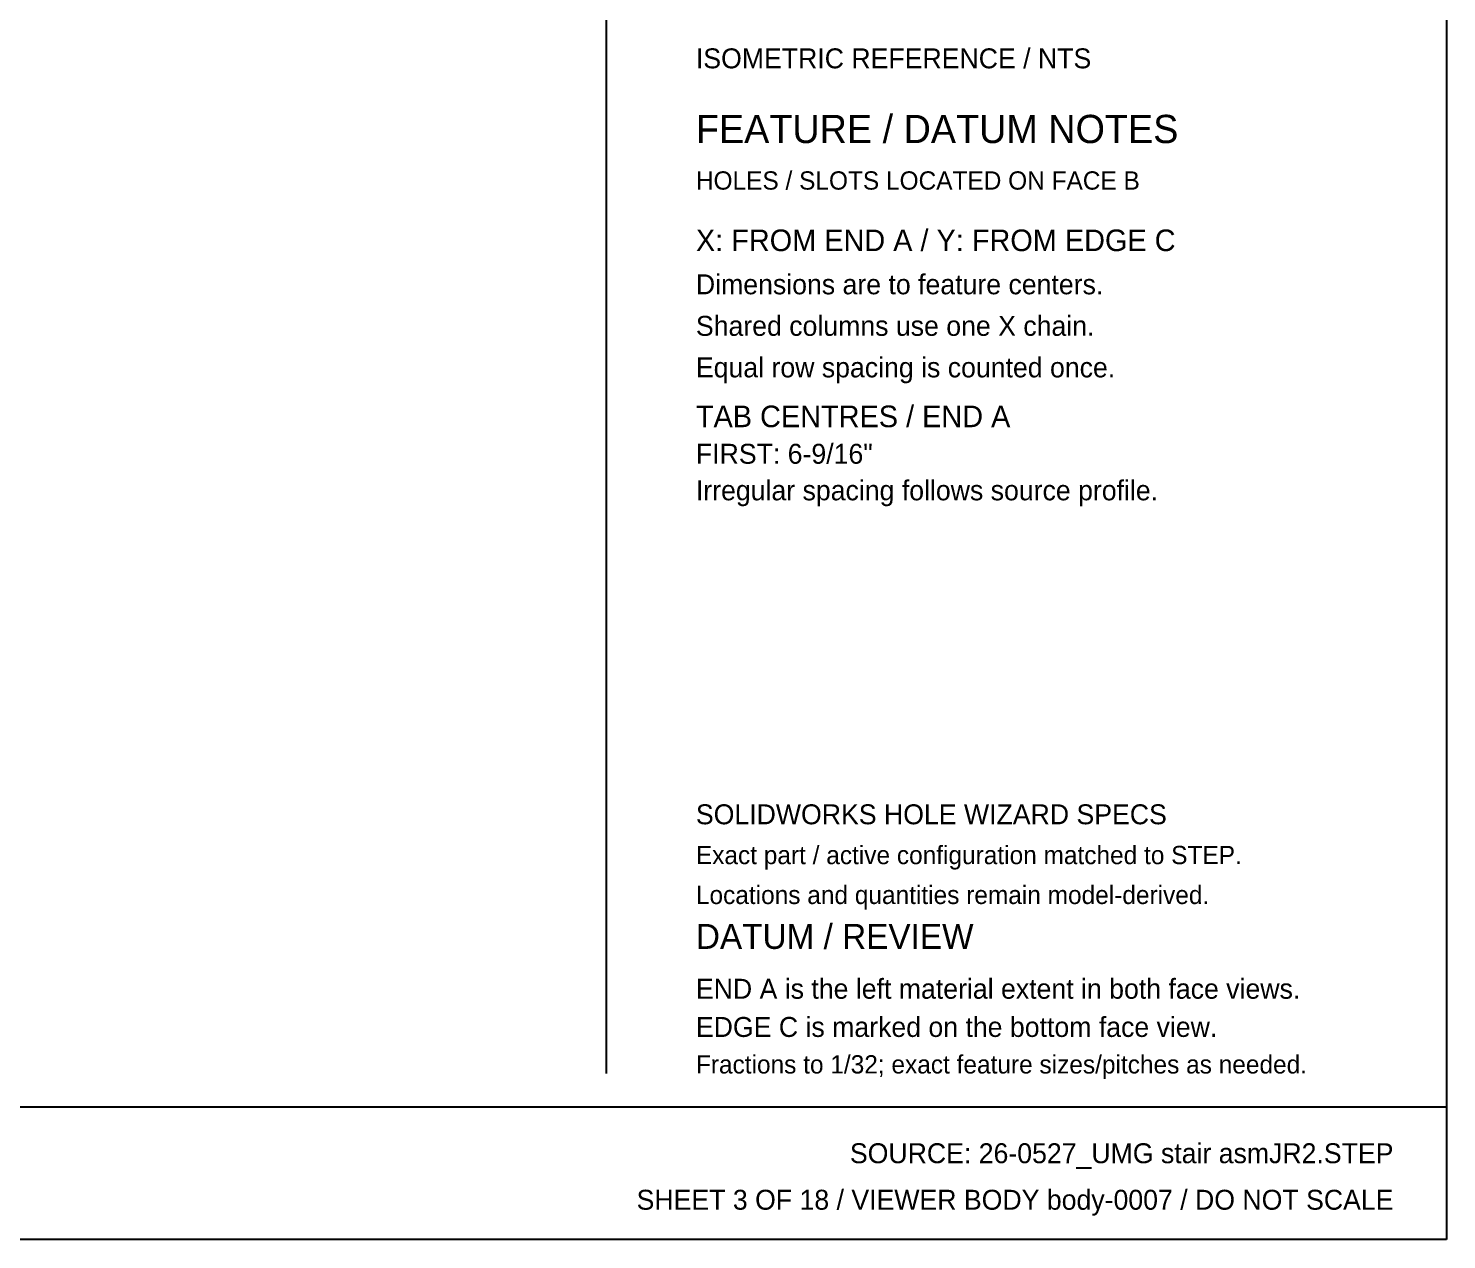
# Model space of a CAD drawing. Header units: inches. Extents: x 2 to 134, y 2 to 86.
# Drawn here: x 86.67 to 134.11, y 1.89 to 42.39 of the extents above; entities that cross this region are included whole.
import ezdxf
from ezdxf.enums import TextEntityAlignment as Align

# ---------------------------------------------------------------- set-up
doc = ezdxf.new("R2010")
doc.units = ezdxf.units.IN
doc.header["$MEASUREMENT"] = 0

msp = doc.modelspace()

# ---------------------------------------------------------------- linework, layer by layer
at = {"layer": 'OUTLINE'}
for p, q in [((134.111, 86.111), (134.111, 1.889)), ((106, 75.5), (106, 7.444)), ((1.889, 6.333), (134.111, 6.333)), ((134.111, 1.889), (1.889, 1.889))]:
    msp.add_line(p, q, dxfattribs=at)

# ---------------------------------------------------------------- texts
at = {"layer": 'ANNOTATION'}
for s, height, p in [('ISOMETRIC REFERENCE / NTS', 0.66667, (109, 41.056)), ('FEATURE / DATUM NOTES', 0.94444, (109, 38.556)), ('HOLES / SLOTS LOCATED ON FACE B', 0.61111, (109, 37)), ('X: FROM END A / Y: FROM EDGE C', 0.72222, (109, 34.944)), ('Dimensions are to feature centers.', 0.66667, (109, 33.5)), ('Shared columns use one X chain.', 0.66667, (109, 32.111)), ('Equal row spacing is counted once.', 0.66667, (109, 30.722)), ('TAB CENTRES / END A', 0.72222, (109, 29.056)), ('FIRST: 6-9/16"', 0.66667, (109, 27.833)), ('Irregular spacing follows source profile.', 0.66667, (109, 26.611)), ('SOLIDWORKS HOLE WIZARD SPECS', 0.66667, (109, 15.778)), ('Exact part / active configuration matched to STEP.', 0.61111, (109, 14.444)), ('Locations and quantities remain model-derived.', 0.61111, (109, 13.111)), ('DATUM / REVIEW', 0.83333, (109, 11.611)), ('END A is the left material extent in both face views.', 0.66667, (109, 9.944)), ('EDGE C is marked on the bottom face view.', 0.66667, (109, 8.667)), ('Fractions to 1/32; exact feature sizes/pitches as needed.', 0.61111, (109, 7.444))]:
    msp.add_text(s, height=height, dxfattribs=at).set_placement(p)
for s, p in [('SOURCE: 26-0527_UMG stair asmJR2.STEP', (132.333, 4.444)), ('SHEET 3 OF 18 / VIEWER BODY body-0007 / DO NOT SCALE', (132.333, 2.889))]:
    msp.add_text(s, height=0.66667, dxfattribs=at).set_placement(p, align=Align.RIGHT)

doc.saveas('drawing.dxf')
